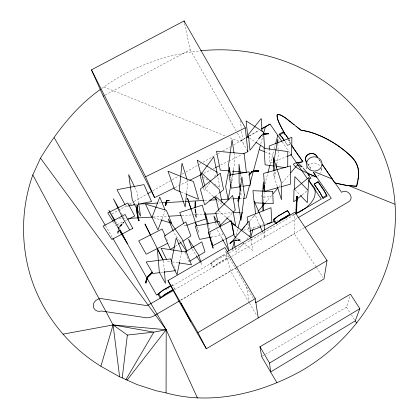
<?xml version="1.0" encoding="UTF-8"?>
<svg xmlns="http://www.w3.org/2000/svg" width="419" height="419" viewBox="0 0 419 419"><rect width="100%" height="100%" fill="white"/><g stroke="black" fill="none" stroke-linecap="round" stroke-linejoin="round"><path stroke-width="0.31" stroke-dasharray="2.1 1.57" d="M290.451 144.01L287.701 145.587L284.988 141.449M240.113 239.946L236.196 240.197L236.196 240.532M316.125 266.961L294.327 233.744L294.897 214.167M118.058 233.346C116.77 232.22 119.525 228.921 117.943 233.53M306.368 166.453L306.189 169.465A7.626 7.003 2.6 0 1 306.43 168.098M263.823 201.35L264.132 192.384M195.762 211.134L196.459 217.691L195.851 217.665L196.108 217.288L196.474 217.534L195.636 208.782M186.628 192.771L187.728 181.794L187.157 179.94M321.41 170.402L321.661 167.998M237.206 240.202C237.683 239.841 241.569 240.228 239.453 240.475M232.786 175.252L231.649 183.585L230.356 176.011M233.577 169.486L234.975 159.23L234.127 153.579M276.011 168.648L274.581 176.865L274.372 171.104M276.776 164.217L278.2 155.999L277.923 144.319M259.874 136.982L258.481 138.977L261.566 135.531M259.775 137.526L259.859 136.997M231.257 182.967L231.618 181.055L230.769 176.085M179.704 261.414L181.616 251.856M118.294 231.508L118.415 230.979M118.347 231.283L117.823 233.608L117.503 233.137L117.964 231.068M118.069 230.618L118.221 229.937M118.168 230.618L118.32 229.921M118.582 231.016L118.399 231.56M118.284 231.56L117.964 231.089M240.04 240.427L235.132 240.59A6.191 1.749 10.3 0 0 234.603 240.637M249.97 240.632L250.3 239.385M253.102 228.79L253.427 227.543M257.706 211.359L257.68 211.81M261.597 196.637L261.933 195.374M264.934 184.014L267.772 173.283M270.108 164.442L273.911 150.044M274.236 148.813L275.21 145.131M234.609 240.564L234.949 239.301M236.143 234.891L237.851 228.585M260.78 143.832L262.97 135.735M265.379 354.427L346.471 307.195L349.923 295.898M162.074 219.001L165.049 211.092M119.625 227.255L121.96 224.532L120.792 225.794M209.872 182.862L204.163 190.75L203.356 187.686M214.439 176.556L216.345 173.927M257.119 141.208L262.289 134.703L262.158 132.755M195.594 214.937L196.197 214.947M243.889 242.884L236.112 252.228L235.221 247.786M246.754 239.438L248.802 236.981M282.165 182.972L289.723 174.016M271.512 195.573L268.249 199.418M279.133 186.565L279.892 185.664M265.986 202.078L268.448 199.187M253.867 216.246L254.694 215.287M254.679 215.303L255.108 214.806M253.956 216.141L249.954 220.734M252.51 217.807L252.872 217.388M259.932 136.919L262.006 134.771A5.871 2.394 9.5 0 1 262.43 134.426M258.575 138.438C260.063 137.327 261.079 136.521 262.524 134.939M258.738 138.459L258.801 138.951L259.864 137.621M260.157 136.835L261.493 135.342M261.582 135.075L261.891 134.724A5.929 2.414 9.5 0 1 262.435 134.316M261.592 135.505L261.796 135.269A5.929 2.409 9.5 0 1 262.425 134.818M119.975 225.762L121.667 224.102M121.065 225.459L120.845 225.223L123.663 222.101M121.4 224.715L120.845 225.223M121.007 225.459L123.951 222.505L123.621 222.028L120.028 225.794A6.023 2.184 -34 0 0 119.258 226.784M228.077 217.409L232.55 212.862M123.537 222.997L123.987 222.578M302.104 194.903L307.043 190.849M227.129 258.062L217.917 263.436A2.357 0.644 -31.5 0 0 216.916 264.122L212.752 267.495L210.406 263.614L214.554 260.236A2.352 0.655 -31.4 0 1 215.549 259.55L224.746 254.192L227.161 258.193L217.953 263.567A1.886 0.513 -31.5 0 0 217.152 264.117L213.559 267.029L211.207 263.142L214.79 260.23A1.88 0.524 -31.4 0 1 215.591 259.68L224.778 254.323M215.602 196.082L219.1 193.295M101.697 88.498C130.335 67.396 164.814 54.48 200.167 50.872M175.289 246.283L177.975 244.502M180.95 300.02L235.499 268.076M236.059 267.746L303.948 227.988M171.706 285.109L172.288 284.768L174.644 288.843L174.058 289.183M171.769 285.224L172.35 284.883M210.406 263.614L211.207 263.142M165.605 289.817L167.291 288.838M167.857 288.508L169.554 287.518M172.366 285.878L228.219 253.312M228.732 253.013L295.343 214.172M174 289.068L174.582 288.728M174.534 289.807L297.396 218.09M180.542 300.287L236.567 267.526M237.07 267.228L294.327 233.744M262.163 356.302L264.845 354.741M287.701 145.403L290.456 143.827M245.136 138.286L239.359 141.58L228.465 137.191M249.467 135.819L258.591 130.623M111.983 213.994L129.052 204.289M129.623 203.964L133.598 201.701M134.174 201.377L147.247 193.945M152.935 190.708L171.701 180.039M172.267 179.725L177.96 176.483M181.93 174.225L185.35 172.277M185.91 171.963L198.428 164.845M198.988 164.531L200.706 163.551M202.969 162.268L217.194 154.171M217.749 153.862L220.038 152.558M222.871 150.955L230.277 146.739M233.671 144.812L245.628 138.008M249.038 136.07L258.706 130.571M184.596 23.49L190.168 49.756L105.132 95.118M224.228 239.762L225.359 239.17M117.315 224.631L124.852 220.892M125.428 220.604L126.59 220.027M175.158 187.497L189.21 180.573M203.802 173.377L211.375 169.643M213.124 168.784L214.868 167.919M220.677 165.055L228.224 161.336M228.805 161.048L242.124 154.48M294.746 214.151L291.263 215.654M290.257 216.063L290.76 215.858M261.618 226.485L263.41 225.778M272.397 162.074L269.988 162.996L269.359 149.929M275.403 160.922L286.826 156.549M185.895 225.532L184.669 225.935L183.999 224.107M276.676 220.834L277.572 220.551M265.641 224.118L266.075 223.992M263.467 224.736L260.854 225.474M259.057 225.977L250.881 228.25M279.232 187.298L280.484 186.953M249.185 228.716L242.92 230.377M211.045 237.144L222.547 234.897L221.819 231.833M128.528 205.918L125.967 206.399L125.344 205.247M160.608 272.523L163.18 272.203M234.766 240.689L237.337 240.516L235.787 240.59M129.654 204.613L131.603 204.503M135.51 204.289L137.458 204.179M158.927 202.985L161.53 202.838M204.462 200.444L208.363 200.224M231.131 198.957L232.435 198.884M239.589 198.486L242.842 198.302M263.373 197.16L270.501 196.762M119.315 218.891L121.919 218.749M122.568 218.713L126.47 218.503M153.15 217.052L167.464 216.272M181.778 215.492L204.545 214.25M216.911 213.58L232.524 212.732M240.333 212.302L241.632 212.234M240.113 239.878L235.426 240.029L240.103 239.83L239.998 240.433L236.143 240.496M195.568 214.994L196.176 214.999M167.37 261.1L169.91 261.487M172.445 261.88L178.154 262.76M153.522 217.728L161.027 219.996M103.828 86.979L226.045 136.217M265.044 151.929L272.612 154.978M181.092 192.096L185.308 193.84M202.995 177.069L208.494 180.453M214.538 184.171L220.033 187.555L217.697 176.415M249.425 138.045L255.365 141.926M236.416 237.971L242.014 242.219M242.522 242.606L252.699 250.321L251.164 238.804M218.786 210.872L226.035 217.267M213.219 196.401L205.629 189.283L204.975 186.748M217.487 200.408L222.232 204.854M294.992 189.692L300.25 195.238M318.629 159.335L320.891 162.582M179.61 241.161L174.095 233.174L173.356 231.403M307.405 163.651L310.919 168.763M288.838 139.244L291.215 142.701M288.838 139.433L290.875 142.392M284.988 141.632L287.701 145.587M282.186 141.811L290.498 153.988M319.21 159.739L320.043 160.985M320.326 161.404L321.158 162.651M307.714 163.593L311.506 169.313M316.439 267.437L323.033 277.488M346.471 307.195L350.294 313.155M351.389 314.863L354.684 320.006M192.211 249.185L195.992 255.166M200.806 262.776L201.838 264.405L201.204 262.613M290.446 143.455L288.272 139.899M113.219 221.656L115.576 225.49M115.649 221.515L116.629 223.128M226.04 252.343L253.537 298.679M249.185 302.654L230.539 271.046L225.652 250.719M249.488 303.162L256.91 315.743M105.536 225.741L112.444 237.589M123.924 222.484L120.3 226.239A6.086 2.2 -34 0 0 119.446 227.344M237.39 133.085L246.686 149.483M190.168 49.756L236.138 130.88M119.284 209.16L120.216 210.804M221.876 238.139L217.471 230.204L216.848 227.732M117.278 224.207L118.483 226.501M121.4 213.046L122.793 215.911M123.076 216.487L123.631 217.629M134.803 187.377L137.029 192.022L138.679 203.435M172.178 262.399L175.786 270.009M166.615 238.867L167.406 240.606M259.424 224.621L255.82 216.272L255.684 215.02M262.519 231.78L265.096 237.741L264.53 230.728M185.58 253.217L188.979 261.66M196.94 227.056L198.753 232.576L196.82 226.595M277.205 186.277L273.911 175.901L273.738 171.392M208.484 224.348L210.06 231.875M215.759 223.4L216.691 227.114M210.176 232.503L211.689 240.647M246.461 286.758L249.132 301.251M240.548 192.546L241.019 195.746L240.956 188.597M240.417 174.351L240.878 179.5M247.964 223.348L249.075 231.429M240.323 120.442L241.265 128.293M241.637 131.341L243.046 143.068M195.149 210.851L195.128 210.642A5.997 0.749 -87.3 0 1 195.029 208.992A6.055 0.759 -87.3 0 0 195.107 210.731L195.139 210.993M195.746 210.967L195.725 210.757A6.055 0.754 -87.3 0 1 195.626 209.013M195.149 211.103L195.867 217.534M195.542 214.748L195.851 217.665M195.17 211.05L195.579 214.868M163.473 260.822L164.327 270.491M119.185 226.768A6.081 2.205 -34 0 1 119.97 225.762M290.833 144.052A318.215 258.853 12.2 0 1 288.382 140.056M321.232 168.464A7.626 7.003 2.6 0 1 320.629 173.115M319.268 174.875A7.626 7.003 2.6 0 1 317.445 176.132M313.333 176.944A7.626 7.003 2.6 0 1 311.097 176.488M307.829 165.557A7.626 7.003 2.6 0 1 320.483 166.636M235.258 240.04L235.242 240.04A6.128 1.734 10.2 0 0 234.656 240.097A6.191 1.755 10.3 0 1 235.216 239.987L235.253 239.987"/><path stroke-width="0.63" d="M136.955 210.684L136.955 210.972L136.955 210.589M168.433 200.492L169.093 200.371L167.825 200.334L169.093 200.371M200.753 50.793L201.921 50.641C258.439 45.252 317.806 65.883 355.595 108.961C384.532 141.716 398.762 186.387 394.771 229.832C389.392 288.518 352.128 341.433 301.628 370.695C261.121 393.284 211.757 405.602 166.076 392.886L166.196 329.737L112.774 238.154M136.929 210.637L136.929 210.218M287.738 166.71L287.795 151.568L264.08 148.326L265.117 164.808L273.518 165.982M258.696 170.669L254.825 171.188L254.831 171.507M136.934 209.558L136.945 208.322M136.976 207.756L136.971 205.231L137.579 205.258L137.537 210.956A6.023 1.168 -87.2 0 0 137.772 213.936L137.825 214.198M137.469 208.762L137.458 209.877L137.139 209.882L137.175 205.341L137.573 205.368M137.317 209.762L137.353 205.399M137.442 209.898L137.495 205.394M136.955 210.312L136.966 208.992M137.16 209.861L137.165 208.814M195.018 207.714L195.018 207.772A5.997 0.749 -87.3 0 0 195.018 208.028A6.055 0.759 -87.3 0 1 195.003 207.73L195.024 207.583M195.621 207.62L195.736 202.021L195.123 201.995L195.003 207.536M296.589 212.14C296.61 211.485 295.17 212.255 296.584 212.271L297.26 196.37L296.626 196.343L296.333 203.063M195.547 205.97L195.532 206.672L195.212 206.677L195.306 202.105L195.72 202.131M195.385 206.557L195.479 202.168M195.521 206.693L195.615 202.12M268.715 133.373L264.871 133.98L264.871 134.295M294.552 189.231L294.876 176.603L308.106 190.451L307.263 202.634L300.69 195.699M296.893 201.078L296.579 201.083L296.783 196.459L297.223 196.469M296.081 209.249L296.694 209.484M296.233 205.457L296.243 205.169M295.961 212.244L296.233 205.404M296.238 205.294L296.28 204.32M296.27 204.472L296.333 203.042M296.741 200.958L296.935 196.521M296.893 201.094L297.097 196.474M263.205 210.914L263.781 201.989M308.033 190.037L308.903 177.415L294.002 189.603L293.709 201.796L301.612 195.306M139.103 220.666C139.103 219.97 137.736 220.871 139.087 220.797L138.563 218.058M327.014 196.092L324.259 191.038A1.854 0.419 59.3 0 0 323.761 190.205L318.079 181.752L314.156 184.025L319.844 192.331A2.315 0.508 59.3 0 1 320.467 193.369L323.086 198.386L327.014 196.092L324.406 191.08A2.315 0.524 59.3 0 0 323.782 190.043L318.079 181.752M186.56 193.421L185.198 206.981L179.29 189.66L182.029 163.227L186.968 179.322M254.825 171.188L258.685 170.816L258.628 171.172M268.699 133.535L265.861 133.907M166.076 392.886L156.098 390.728L137.301 384.663L122.222 377.896L127.366 335.059L113.088 324.945L32.813 174.922L40.481 158.12C56.476 132.074 75.383 107.039 100.633 89.257M169.077 200.512L167.836 200.486M238.945 198.307L239.003 197.878M232.786 175.252L233.488 170.124M238.814 198.213L238.416 201.162L238.092 201.183L238.505 198.203L238.82 198.292L238.531 201.167M238.563 201.115L239.055 197.391A6.076 0.445 -87.4 0 1 239.307 196.354M322.279 164.321L334.718 182.867L346.021 185.261L356.695 186.183C359.759 175.708 359.853 163.368 350.467 155.926C346.042 151.474 341.019 147.656 335.771 144.236C325.212 137.495 313.548 131.995 301.051 130.215L300.475 129.785M239.034 197.653L239.066 197.443A6.018 0.44 -87.4 0 1 239.307 196.474M358.365 176.897L358.732 173.335A24.433 22.406 5.3 0 0 358.743 172.434C358.386 160.016 346.408 152.008 337.552 145.403A110.59 104.818 -1.1 0 0 327.244 139.218C319.037 134.934 310.264 131.498 301.051 130.209L296.055 126.271M227.129 251.709L294.955 212.244L327.045 260.576L323.981 278.928L206.331 348.755L178.918 301.235L167.956 280.604L224.883 247.524L255.286 298.689L258.214 317.958M268.647 133.787L268.715 133.247L263.923 133.844A5.929 2.414 9.5 0 0 263.326 133.975M276.226 167.38L276.776 164.217M358.292 177.342L357.779 180.018M255.302 171.465L258.633 171.162L258.691 170.575L258.167 170.622M248.912 175.236L249.991 173.676M231.304 242.082L230.099 243.078L229.989 243.664L232.739 240.904M231.016 184.245L228.125 199.564L225.632 186.575L229.293 167.385L230.665 175.461M179.578 262.053L177.028 274.801L171.188 262.598L176.216 237.892L181.741 251.217M357.601 180.903L357.166 183.087A55.664 50.4 15.1 0 0 356.679 186.225M118.771 227.926L118.792 227.816A6.023 2.184 -34 0 1 118.813 227.721M118.745 228.046L118.677 228.339M118.98 228.444L119.006 228.334A6.086 2.2 -34 0 1 119.19 227.821M118.86 228.978L118.923 228.706M118.619 228.146L118.682 227.857A6.081 2.205 -34 0 1 118.787 227.522M166.474 202.372L166.17 202.236L165.332 205.169M166.573 202.34L166.767 201.419M166.553 202.288L165.783 205.237L166.699 201.68M166.704 201.811L166.788 201.481A5.976 0.953 -87.3 0 1 167.349 200.476M250.792 237.515L252.935 229.413M263.766 188.43L264.604 185.277M267.94 172.649L269.941 165.076M275.534 143.906L277.787 135.368M232.22 249.389L234.268 241.826M235.289 238.044L235.635 236.782M238.018 227.957L242.287 212.197M249.677 184.884L246.094 198.124L243.491 198.266M250.017 183.622L260.393 145.267M263.483 133.839L265.395 126.748M122.222 377.896L119.075 376.545L100.874 366.258L113.088 324.945L166.196 329.737L197.454 398.05M147.069 278.111L147.074 277.797A6.243 1.859 -34.4 0 1 148.478 275.791L152.327 272.141L149.384 275.252L149.609 275.498M146.383 280.285L145.545 282.636L145.88 283.134L147.189 279.002M146.163 280.672L146.954 278.473M32.813 174.922C20.489 209.526 20.458 248.221 32.75 282.841C45.205 317.356 69.68 347.021 100.874 366.258M145.545 282.636L146.184 280.604M146.262 280.363L146.975 278.415M147.331 278.562L147.409 278.3A6.243 1.854 -34.4 0 1 148.818 276.299L149.892 275.225M146.477 281.243L146.142 280.74M161.844 219.608L157.947 229.942L152.034 217.351L159.749 197.108L165.039 209.903M259.963 346.754L269.543 363.074L270.616 371.972L355.239 320.865L359.827 308.662L350.452 294.175L259.963 346.754L261.629 356.616L276.886 382.688M125.847 379.724L153.831 332.131L166.196 329.737L40.481 158.12M242.161 229.858L242.334 229.581M242.517 229.308L242.711 229.031M138.008 218.079C139.15 217.723 137.909 218.723 137.919 217.608M127.051 380.164L166.196 329.737M256.727 141.711L249.97 150.217L248.357 134.572L261.22 118.467L262.074 131.456M243.339 228.224L243.554 227.957M249.211 236.489L250.85 234.52L249.064 221.028L233.572 239.537L235.096 247.152M302.13 166.919L298.689 163.358L290.692 172.864M273.041 193.767L278.373 187.461M262.205 206.52L263.059 205.525M262.964 205.629L265.374 202.806M262.284 206.431L258.303 211.082M244.209 227.203L244.822 226.511M247.069 223.997L246.723 224.385M258.696 170.633L253.919 171.083A5.96 2.168 9.8 0 0 251.955 171.827L251.767 172.026M249.824 174.304L251.74 172.35A6.018 2.189 9.8 0 1 253.767 171.586L258.633 171.162M251.809 171.821L251.421 172.219M251.536 172.261L251.939 171.848M249.012 174.681L249.855 173.817M250.096 173.571L251.358 172.282M251.51 172.125L251.845 171.79A6.018 2.189 9.8 0 1 253.867 171.025L254.433 171.025M249.132 174.713L249.939 173.885L249.86 174.456M250.138 173.686L251.51 172.288M220.027 225.595L227.632 217.864M233.001 212.407L235.237 210.134L232.681 195.484L215.754 212.595L218.058 222.08M148.761 275.513L152.301 272.099L152.652 272.628L149.557 275.503M150.191 274.518L149.384 275.252M146.587 281.249L146.273 280.746M233.037 240.663L233.205 240.522A6.191 1.755 10.3 0 1 233.996 240.171M172.832 289.749L165.238 294.18A2.383 0.649 -30.3 0 0 164.243 294.866L160.194 298.176L157.937 294.206L161.97 290.891A2.378 0.66 -30.3 0 1 162.96 290.205L170.543 285.784M157.937 294.206L162.232 290.865A1.906 0.529 -30.3 0 1 163.028 290.32L171.188 285.564M230.099 243.078L231.393 242.145L231.325 242.748M231.66 241.925L233.325 240.564A6.128 1.734 10.2 0 1 233.975 240.249M232.781 241.381L233.095 241.119A6.191 1.749 10.3 0 1 233.985 240.742M231.382 242.522L232.634 241.501M273.172 219.944L277.446 216.487A2.331 0.655 -33 0 1 278.446 215.801L287.455 210.558L289.927 214.298L280.903 219.556A2.331 0.644 -32.9 0 0 279.902 220.242L275.618 223.699L273.172 219.944L277.65 216.503A1.865 0.524 -33 0 1 278.446 215.953L287.45 210.715L289.927 214.455L280.908 219.708A1.865 0.513 -32.9 0 0 280.107 220.258L276.634 223.049M214.607 196.872L204.624 204.828L200.303 189.048L220.284 173.215L223.589 189.718L219.598 192.897M145.995 283.055L146.074 282.657L145.686 282.542M174.749 246.639L170.449 249.483L164.337 236.096L185.863 221.918L190.881 235.965L182.815 241.302M178.515 244.146L181.202 242.371M303.744 209.28L302.309 210.191M189.535 261.325L197.276 256.601M198.381 255.925L205.011 251.882L201.775 241.868L185.098 252.013M302.125 210.301L301.392 210.741M269.543 363.074L359.827 308.662M206.331 348.755L197.946 332.555L255.286 298.689M327.045 260.576L255.889 302.644L255.417 301.853M179.285 300.999L157.036 314.03C152.998 316.743 148.216 318.88 143.345 317.33L101.278 310.982L99.423 311.354L97.606 311.176L95.506 310.175L93.987 308.442L93.285 306.189L93.479 303.958L94.437 301.937L96.056 300.313L98.664 298.904L101.037 298.564L146.823 305.624L150.94 303.581L173.414 290.461M305.074 227.328L348.33 202C355.322 198.072 347.608 188.11 341.574 192.3L321.897 164.033M318.063 181.919L314.14 184.192L319.828 192.494A1.854 0.409 59.3 0 1 320.326 193.327L322.583 197.653L326.516 195.364M158.838 293.766L156.58 295.081L119.551 229.931M295.809 213.91L321.289 199.051L308.766 180.715M172.895 289.864L165.306 294.295A1.906 0.519 -30.3 0 0 164.51 294.84L161.016 297.7L158.749 293.729M297.961 217.76L331.272 198.313L313.323 172.251M275.618 223.699L276.31 223.296M301.209 210.846L299.046 212.045M246.1 137.741L248.022 136.641M261.466 128.989L270.082 124.082L281.872 141.36M284.312 140.648L282.291 137.694A1.796 0.388 60.4 0 0 281.814 137.097L279.148 134.195L282.966 132.016L285.533 134.567A2.242 0.492 60.4 0 1 286.13 135.311L288.497 138.752M279.614 134.876L283.438 132.697L285.653 134.902A1.796 0.393 60.4 0 1 286.13 135.499L288.497 138.94M147.818 193.62L151.793 191.357M246.199 137.683L248.472 136.39M261.55 128.952L270.082 124.108M174.571 187.791L154.595 197.637L103.252 96.119L103.881 95.783M103.252 96.119L91.447 69.858L184.056 20.95L245.298 127.858L247.907 151.631L243.282 153.914M223.662 240.061L212.328 246.005L208.447 232.514L231.115 220.672L233.865 234.713L225.93 238.872M167.883 243.214L146.205 254.218L138.71 240.888L162.158 229.02L165.306 235.97M127.748 219.456L134.703 216.005L127.842 203L107.835 212.889L112.884 221.106M189.797 180.285L200.89 174.812M215.45 167.637L218.938 165.914M154.595 197.637L145.597 176.76L245.298 127.858M295.725 213.695L302.356 210.165A44.273 40.952 -2.3 0 0 306.713 207.143L310.861 203.152L313.553 199.067A18.766 17.451 1.3 0 0 315.219 192.457L314.92 188.403L312.312 185.188M249.672 231.194L261.021 226.721M264.007 225.542L271.774 222.479L271.004 207.73L247.11 217.136L247.88 222.73M287.429 156.318L291.64 154.705L291.896 137.327L269.171 146.011L269.328 149.279M286.502 217.508L281.17 219.378M186.507 225.333L206.148 218.875L202.272 205.127L179.751 212.522L183.773 223.5M274.895 221.389L266.945 223.741M259.984 225.715L260.419 225.595M277.98 187.649L264.855 191.315L263.619 173.408L290.713 165.84L290.482 184.156L281.107 186.774M210.406 237.269L199.538 239.396L195.181 226.14L219.336 221.41L220.504 226.312M128.528 205.918L134.923 204.718M63.075 334.142L113.088 324.945L153.831 332.131L127.366 335.059M263.939 133.912L264.447 133.834M240.946 186.607L231.314 188.178L229.031 175.137L249.09 171.848L250.578 185.036L242.873 186.293M296.552 162.85L296.872 162.802M296.977 162.787L298.035 162.656M159.964 272.607L152.877 273.492L146.173 261.943L170.517 258.884L171.622 261.226M163.824 272.125L175.42 270.674M265.07 133.761L268.715 133.31M268.647 133.834L263.86 134.389A5.929 2.409 9.5 0 0 263.321 134.494M299.119 162.525L300.606 162.321A12.387 11.318 -0.5 0 0 301.785 162.09L302.879 161.629L299.826 157.528M298.967 162.546L298.239 162.63M254.396 170.968L256.067 170.816M133.556 204.399L134.855 204.325M157.623 203.053L138.108 204.142L151.563 201.597L143.979 184.611L116.953 189.707L125.035 204.671M162.179 202.801L183.642 201.602M184.947 201.534L203.812 200.481M209.662 200.151L216.173 199.79M220.724 199.538L229.183 199.067M233.084 198.847L238.94 198.522M128.424 218.399L152.495 217.084M168.763 216.199L181.123 215.528M204.545 214.25L216.262 213.617M233.174 212.695L239.684 212.339M167.637 200.481L168.234 200.492M167.029 200.324L168.202 200.355M239.464 196.349L239.542 196.37M238.552 201.062L237.929 201.036L238.437 197.349A6.076 0.45 -87.4 0 1 238.689 196.322M296.071 209.526L296.694 209.558M165.877 205.101L165.264 205.069L166.16 201.387A6.034 0.969 -87.3 0 1 166.736 200.319M230.146 243.685L230.46 243.434L230.251 243.099M229.203 170.957L220.268 170.114L216.518 151.201L244.146 153.715L246.43 172.576M232.393 171.256L245.791 172.513M335.121 182.977A98.418 86.88 4 0 0 348.88 185.743L349.875 185.816A57.953 52.061 5.2 0 0 356.689 186.235M276.1 166.343L285.795 167.7M178.787 262.86L191.478 264.813L186.424 252.112L161.069 248.258L166.511 259.345M161.027 219.996L171.664 223.207L166.39 210.322L145.482 204.069L151.647 217.157M259.225 149.583L264.462 151.694M297.359 164.945L302.052 166.835M314.894 172.01L332.34 179.039M348.886 185.701L394.902 204.242M180.489 191.844L174.461 189.357L167.988 171.188L193.447 181.589L198.569 199.318L185.91 194.086M309.568 174.168L316.596 177.038L313.412 172.183M309.023 173.927L307.955 173.456M248.886 137.689L247.807 136.982L246.11 120.861L263.572 132.174L264.541 147.933L255.904 142.282M287.046 119.185L284.601 117.43A51.579 47.363 -6.7 0 0 282.977 116.362L282.333 115.963A26.612 24.208 -5 0 0 281.568 115.524A14.466 13.094 -4.4 0 0 279.656 114.597M287.345 119.41L288.853 120.552M250.991 237.521L231.775 223.044L234.383 236.431L235.907 237.589M289.157 120.787L290.655 121.955M300.182 129.555L298.951 128.591M291.247 122.421L293.017 123.83M298.637 128.345L297.406 127.366M294.148 124.736C288.859 121.211 284.113 115.178 277.582 114.408A0.969 0.875 -4.1 0 0 277.258 114.649L276.938 115.529L277.153 117.393M293.609 124.307L296.82 126.894M226.517 217.691L235.698 225.789L233.147 211.82L215.418 196.286L218.639 210.238M213.695 196.846L216.539 199.517M279.148 134.195L281.694 136.756A2.247 0.482 60.4 0 1 282.291 137.505L284.312 140.459M303.12 168.009L307.75 173.639M307.431 173.22L307.886 173.827M307.85 173.78L308.264 174.346M308.232 174.299L308.772 175.058M308.368 174.487L310.924 178.374L309.479 178.625A0.896 0.828 2.6 0 0 309.238 178.897L309.73 181.307A16.671 15.314 4.4 0 0 310.133 182.024A35.751 32.624 5.8 0 0 312.323 185.177M299.323 156.826L291.336 144.88M308.876 175.2L309.075 175.488M317.628 157.895C314.507 149.007 300.329 155.475 307.012 163.085M179.981 241.695L186.602 251.285M282.966 132.016L283.438 132.697M322.583 197.653L323.086 198.386M290.713 154.297L307.289 178.557M317.817 157.664L316.706 156.004A6.007 5.494 1.7 0 0 308.452 154.161A6.007 5.494 1.7 0 0 306.451 161.692M273.963 219.488L276.404 223.238M355.239 320.865L356.564 322.929M196.338 255.705L200.465 262.231M114.995 220.436L108.793 210.191L119.431 230.534L127.486 243.711L120.284 229.947M54.208 137.757L105.206 225.181M167.956 280.604L197.946 332.555M122.358 217.21L129.497 229.67M247.294 150.557L247.907 151.631M118.666 208.065L113.376 198.758L122.081 216.633M284.946 134.18L282.935 130.529M284.878 134.022C282.087 127.868 276.87 121.688 277.205 114.712L278.488 114.303A4.876 4.4 -4.1 0 1 279.646 114.617M222.19 238.704L228.8 250.604L225.768 237.301L213.884 215.984L215.445 222.164M282.547 129.801L278.53 121.442A52.108 46.457 1 0 1 277.954 119.975L277.258 117.823M180.966 303.141L190.828 321.881M91.447 69.858L145.597 176.76M150.636 235.289L144.932 224.013L163.18 260.241M157.078 248.038L162.677 259.131M134.52 186.801L128.68 174.613L132.257 199.858L140.512 216.115L138.679 203.435M259.942 225.815L262.519 231.78M173.115 230.817L168.218 219.027L182.097 239.066L186.864 251.143M165.783 205.237L165.474 205.221M191.771 247.996L188.477 239.092L198.454 254.841L200.994 262.016M195.327 222.149L196.537 225.831M196.626 225.998L187.565 198.339L191.111 209.291M277.399 186.89L281.479 199.706L281.191 182.176L273.193 157.225L273.712 170.748M208.306 223.72L205.142 212.391L209.39 235.279L213.088 248.168L212.04 242.528M203.199 187.073L200.135 175.441L213.737 156.806L217.105 172.874M200.869 174.22L197.213 160.147L216.785 172.083L217.566 175.797M204.812 186.115L201.387 172.801L219.331 189.503L222.17 202.775M184.056 20.95L184.323 22.223M137.207 213.889L137.228 214.224M137.327 214.523L137.353 214.874M137.432 215.277L137.793 217.147M137.877 217.388L137.893 217.665M137.961 217.807L138.49 220.771M137.835 214.25L138.574 218.11M137.27 214.224L137.296 214.575M137.38 214.795L137.846 217.419M230.246 175.383L228.517 165.285L232.063 139.763L234.032 152.951M240.265 190.629L239.129 182.951L238.982 164.112L240.328 173.712M113.088 324.945L119.609 376.775M255.553 213.774L254.218 201.272L263.965 223.709L264.478 230.089M164.379 271.135L165.458 283.38L159.351 272.261L157.329 248.692M263.022 210.946L262.179 200.402L263.383 181.935L264.043 191.074M274.351 170.465L274 160.859L277.802 139.129L277.891 143.02M240.925 184.695L240.935 185.994M147.184 277.75A6.18 1.838 -34.4 0 1 148.509 275.828M263.357 134.038A5.871 2.394 9.5 0 1 263.928 133.902M166.767 201.413A6.034 0.964 -87.3 0 1 167.343 200.345M136.95 210.972A5.96 1.157 -87.2 0 0 137.191 213.821L137.165 213.905A6.023 1.168 -87.2 0 1 136.929 210.93M316.596 176.991A164.426 141.177 3.2 0 1 310.07 174.335C304.424 171.366 297.202 169.564 293.342 164.311L294.62 163.221L302.879 161.587L294.018 149.023A318.215 258.853 12.2 0 1 291.781 145.55M244.356 194.866L241.014 220.336L238.338 203.629L241.899 176.87L244.356 194.866M132.802 228.35L111.889 239.49L103.074 226.15L125.061 214.486L132.802 228.35M272.685 191.598L252.914 190.666L254.207 202.77L273.219 203.692L272.685 191.598M310.039 169.857A7.762 7.113 2.3 0 0 322.038 164.384A7.762 7.113 2.3 0 0 310.793 157.56A7.762 7.113 2.3 0 0 310.039 169.857"/></g></svg>
